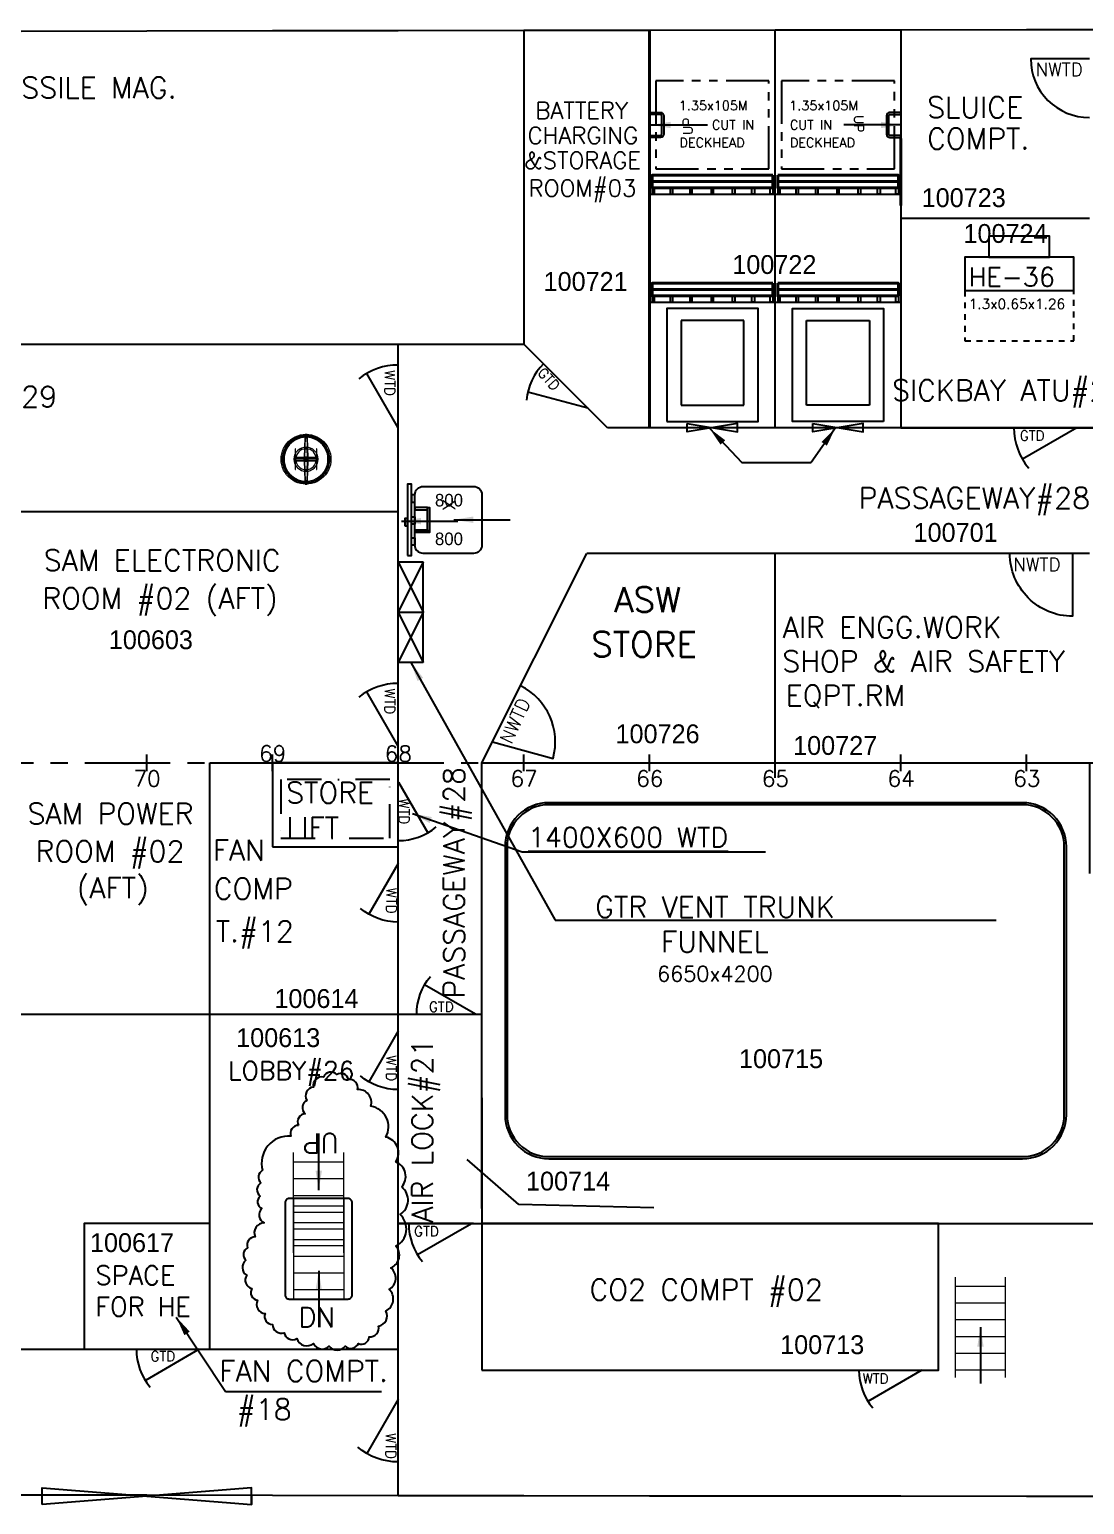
# Model space of a CAD drawing. Header units: inches. Extents: x -439515 to 171412, y -8673 to 415183.
# Drawn here: x 54721 to 65517, y 140746 to 155842 of the extents above; entities that cross this region are included whole.
import ezdxf
from ezdxf.enums import TextEntityAlignment as Align

# ---------------------------------------------------------------- set-up
doc = ezdxf.new("R2010")
doc.units = ezdxf.units.IN
doc.header["$LTSCALE"] = 700
doc.header["$MEASUREMENT"] = 0
for name, pattern in [('CENTER', [2, 1.25, -0.25, 0.25, -0.25]), ('DASHDOT', [1, 0.5, -0.25, 0, -0.25]), ('DOT', [0.2, 0.1, -0.1]), ('PHANTOM', [2.5, 1.25, -0.25, 0.25, -0.25, 0.25, -0.25]), ('PHANTOM2', [1.25, 0.625, -0.125, 0.125, -0.125, 0.125, -0.125])]:
    doc.linetypes.add(name, pattern=pattern)
for name, color, linetype in [('00', 7, 'Continuous'), ('01', 7, 'Continuous'), ('1 DECK', 7, 'Continuous'), ('COMPT.NOS', 4, 'Continuous'), ('COMPTNAME', 7, 'Continuous'), ('Escape scuttle', 30, 'Continuous'), ('Escape scuttle-RefEdit0', 30, 'Continuous'), ('HATCH', 142, 'Continuous'), ('HATCHES', 7, 'Continuous'), ('LIGHT_BULKHEADS', 7, 'Continuous'), ('UP-DOWN', 7, 'Continuous')]:
    doc.layers.add(name, color=color, linetype=linetype)
doc.layers.add('LADDER', color=7, linetype='Continuous', lineweight=15)
doc.styles.add('ROMANS', font='romans')
doc.styles.add('style1', font='romans.shx', dxfattribs={"height": 250})
doc.dimstyles.get("Standard").update_dxf_attribs({"dimtxt": 150.18, "dimasz": 200.18, "dimexe": 0.8, "dimexo": 0.625, "dimgap": 0.09, "dimtad": 0, "dimtih": 1, "dimtoh": 1, "dimdec": 0, "dimzin": 0, "dimdsep": 46, "dimtxsty": 'Standard', "dimcen": 8.09, "dimclrd": 40, "dimclre": 40, "dimadec": 0, "dimazin": 0, "dimtfac": 1, "dimtdec": 0, "dimtofl": 0, "dimtmove": 0, "dimatfit": 3, "dimfxl": 1, "dimtolj": 1, "dimtzin": 0, "dimarcsym": 0})

# ---------------------------------------------------------------- blocks, each defined once
blk = doc.blocks.new('DRW', base_point=(42299, 4033))
at = {"linetype": 'Continuous'}
blk.add_line((41799, 4033), (42665, 4533), dxfattribs=at)
blk.add_arc((41799, 4033), 1000, 0, 40, dxfattribs=at)
blk = doc.blocks.new('DLN', base_point=(36758, 6815))
at = {"linetype": 'Continuous'}
blk.add_lwpolyline([(37258, 6815), (37258, 7815, 0.414214), (36258, 6815)], format="xyb", dxfattribs=at)
blk = doc.blocks.new('WT DOORS')
at = {"color": 7}
blk.add_line((30323, -121880), (29948, -121230), dxfattribs=at)
at = {"linetype": 'ByBlock'}
blk.add_arc((30323, -121880), 750, 89.9395, 128.584, dxfattribs=at)
blk = doc.blocks.new('A$C49E2739F')
at = {"layer": 'LADDER', "color": 3}
for p, q in [((112, 600), (1312, 600)), ((200, 600), (200, 0)), ((400, 600), (400, 0)), ((600, 600), (600, 0)), ((800, 600), (800, 0)), ((1000, 600), (1000, 0)), ((1200, 600), (1200, 0)), ((112, 0), (1312, 0))]:
    blk.add_line(p, q, dxfattribs=at)
blk = doc.blocks.new('GTDPlan2')
at = {"linetype": 'Continuous'}
blk.add_line((-158832, 156615), (-159549, 156807), dxfattribs=at)
blk.add_arc((-158867, 156650), 700, 135, 175, dxfattribs=at)
blk = doc.blocks.new('ser4')
at = {"linetype": 'Continuous'}
blk.add_lwpolyline([(-159594, 145730), (-159965, 146373)], dxfattribs=at)
blk.add_arc((-159594, 145780), 700, 90, 130, dxfattribs=at)
blk = doc.blocks.new('he-36')
at = {"layer": '01', "color": 5, "linetype": 'ByBlock'}
for points in [[(32479, 153867), (33204, 153867), (33204, 154117), (32479, 154117)], [(32192, 153467), (33492, 153467), (33492, 153867), (32192, 153867)]]:
    blk.add_lwpolyline(points, close=True, dxfattribs=at)
at = {"layer": '01', "color": 4, "linetype": 'DOT'}
blk.add_lwpolyline([(32192, 153467), (32192, 152867), (33492, 152867), (33492, 153467)], dxfattribs=at)
at = {"insert": (32237, 153744), "char_height": 120, "width": 1181.56, "attachment_point": 1}
blk.add_mtext('{\\Fromans.shx|c0;\\H1.875x;HE-36\\P\\H0.5333x;1.3x0.65x1.26}', dxfattribs=at)
blk = doc.blocks.new('fghghj')
at = {"color": 3, "linetype": 'Continuous'}
blk.add_lwpolyline([(318315, -37952), (318615, -37952), (318615, -37927), (318315, -37927)], close=True, dxfattribs=at)
at = {"layer": '00', "color": 3}
for points in [[(318345, -38102), (318345, -37952), (318315, -37952), (318315, -38102)], [(318585, -38102), (318585, -37952), (318615, -37952), (318615, -38102)]]:
    blk.add_lwpolyline(points, close=True, dxfattribs=at)
at = {"layer": '01', "color": 4, "linetype": 'ByBlock'}
blk.add_line((318615, -37927), (318615, -37927), dxfattribs=at)
blk.add_line((318615, -37927), (318615, -37927), dxfattribs=at)
blk = doc.blocks.new('htch88')
at = {"color": 5}
blk.add_line((163022, 672855), (162597, 672855), dxfattribs=at)
for points in [[(163447, 672805), (163447, 672855), (162597, 672855), (162597, 672805)], [(162810, 672855), (162810, 672895), (162722, 672895), (162722, 672855)], [(162985, 672855), (162985, 672895), (163072, 672895), (163072, 672855)], [(163094, 672775), (163094, 672805), (163004, 672805), (163004, 672775)], [(163235, 672855), (163235, 672895), (163322, 672895), (163322, 672855)]]:
    blk.add_lwpolyline(points, close=True, dxfattribs=at)
at = {"layer": 'HATCH'}
blk.add_lwpolyline([(162722, 673695), (163322, 673695, -0.414214), (163422, 673595), (163422, 672995, -0.414214), (163322, 672895), (162722, 672895, -0.414214), (162622, 672995), (162622, 673595, -0.414214)], format="xyb", close=True, dxfattribs=at)
at = {"color": 3, "linetype": 'Continuous', "xscale": -1}
blk.add_blockref('fghghj', (481487, 710997), dxfattribs=at)
at = {"layer": 'HATCHES'}
for p in [(162861, 673134), (163323, 673134)]:
    blk.add_text('800', height=150, rotation=90, dxfattribs=at).set_placement(p)
blk.add_text('  X', height=150, dxfattribs=at).set_placement((162664, 673228))
blk = doc.blocks.new('A$C1959151D')
at = {"layer": 'Escape scuttle-RefEdit0', "color": 3, "lineweight": 0}
for p, q in [((285, 554), (285, 559)), ((309, 559), (285, 559)), ((309, 554), (309, 559)), ((297, 421), (297, 441)), ((297, 441), (297, 421)), ((308, 423), (310, 322)), ((153, 297), (173, 297)), ((173, 297), (153, 297)), ((171, 308), (272, 310)), ((272, 310), (272, 284)), ((317, 317), (277, 317)), ((277, 277), (317, 277)), ((310, 322), (284, 322)), ((286, 171), (284, 272)), ((284, 272), (310, 272)), ((285, 309), (285, 285)), ((286, 309), (285, 309)), ((285, 285), (286, 285)), ((309, 278), (285, 278)), ((285, 272), (285, 278)), ((285, 272), (309, 272)), ((286, 309), (286, 285)), ((291, 309), (286, 309)), ((286, 285), (291, 285)), ((303, 321), (291, 321)), ((291, 278), (291, 321)), ((291, 309), (291, 285)), ((297, 309), (291, 309)), ((291, 285), (297, 285)), ((291, 278), (303, 278)), ((297, 309), (297, 285)), ((303, 309), (297, 309)), ((297, 285), (303, 285)), ((303, 278), (303, 321)), ((303, 285), (303, 309)), ((308, 309), (303, 309)), ((303, 285), (308, 285)), ((308, 285), (308, 309)), ((309, 309), (308, 309)), ((308, 285), (309, 285)), ((309, 285), (309, 309)), ((309, 285), (309, 309)), ((309, 272), (309, 278)), ((322, 284), (322, 310)), ((423, 286), (322, 284)), ((421, 297), (441, 297)), ((441, 297), (421, 297)), ((285, 40), (285, 35)), ((285, 35), (309, 35)), ((297, 173), (297, 153)), ((297, 153), (297, 173)), ((297, 0), (297, 35)), ((297, 0), (297, 35)), ((297, 16), (297, 22)), ((297, 16), (297, 22)), ((297, 0), (297, 15)), ((297, 0), (297, 15)), ((309, 40), (309, 35))]:
    blk.add_line(p, q, dxfattribs=at)
for points in [[(231, 7), (199, 17), (168, 29), (139, 46), (112, 65), (87, 87), (65, 112), (46, 139), (29, 168), (17, 199), (7, 231), (2, 264), (0, 297), (2, 330), (7, 363), (17, 395), (29, 426), (46, 455), (65, 482), (87, 507), (112, 529), (139, 548), (168, 565), (199, 577), (231, 587)], [(231, 7), (199, 17), (168, 29), (139, 46), (112, 65), (87, 87), (65, 112), (46, 139), (29, 168), (17, 199), (7, 231), (2, 264), (0, 297), (2, 330), (7, 363), (17, 395), (29, 426), (46, 455), (65, 482), (87, 507), (112, 529), (139, 548), (168, 565), (199, 577), (231, 587)], [(360, 572), (329, 577), (297, 579), (265, 577), (234, 572), (204, 563), (175, 551), (147, 536), (121, 518), (97, 497), (76, 473), (58, 447), (43, 419), (31, 390), (22, 360), (17, 329), (15, 297), (17, 265), (22, 234), (31, 204), (43, 175), (58, 147), (76, 121), (97, 97), (121, 76), (147, 58), (175, 43), (204, 31), (234, 22), (265, 17), (297, 15), (297, 0), (264, 2), (231, 7)], [(235, 23), (204, 32), (175, 44), (148, 59), (122, 78), (99, 99), (78, 122), (59, 148), (44, 175), (32, 204), (23, 235), (18, 266), (16, 297), (18, 328), (23, 359), (32, 390), (44, 419), (59, 446), (78, 472), (99, 495), (122, 516), (148, 535), (175, 550), (204, 562), (235, 571)], [(358, 565), (328, 570), (297, 572), (266, 570), (236, 565), (206, 556), (178, 545), (151, 530), (126, 512), (103, 491), (82, 468), (64, 443), (49, 416), (38, 388), (29, 358), (24, 328), (22, 297), (24, 266), (29, 236), (38, 206), (49, 178), (64, 151), (82, 126), (103, 103), (126, 82), (151, 64), (178, 49), (206, 38), (236, 29), (266, 24), (297, 22), (297, 16), (266, 18), (235, 23)], [(360, 552), (329, 557), (297, 559), (265, 557), (234, 552), (204, 542), (175, 529), (148, 513), (123, 493), (101, 471), (81, 446), (65, 419), (52, 390), (42, 360), (37, 329), (35, 297), (37, 265), (42, 234), (52, 204), (65, 175), (81, 148), (101, 123), (123, 101), (148, 81), (175, 65), (204, 52), (234, 42), (265, 37), (297, 35), (297, 0), (264, 2), (231, 7)], [(231, 587), (264, 592), (297, 594), (330, 592), (363, 587), (395, 577), (426, 565), (455, 548), (482, 529), (507, 507), (529, 482), (548, 455), (565, 426), (577, 395), (587, 363), (592, 330), (594, 297), (592, 264), (587, 231), (577, 199), (565, 168), (548, 139), (529, 112), (507, 87), (482, 65), (455, 46), (426, 29), (395, 17), (363, 7), (330, 2), (297, 0)], [(231, 587), (264, 592), (297, 594), (330, 592), (363, 587), (395, 577), (426, 565), (455, 548), (482, 529), (507, 507), (529, 482), (548, 455), (565, 426), (577, 395), (587, 363), (592, 330), (594, 297), (592, 264), (587, 231), (577, 199), (565, 168), (548, 139), (529, 112), (507, 87), (482, 65), (455, 46), (426, 29), (395, 17), (363, 7), (330, 2), (297, 0)], [(235, 571), (266, 576), (297, 578), (328, 576), (359, 571), (390, 562), (419, 550), (446, 535), (472, 516), (495, 495), (516, 472), (535, 446), (550, 419), (562, 390), (571, 359), (576, 328), (578, 297), (576, 266), (571, 235), (562, 204), (550, 175), (535, 148), (516, 122), (495, 99), (472, 78), (446, 59), (419, 44), (390, 32), (359, 23), (328, 18), (297, 16)], [(285, 559), (277, 322), (277, 317)], [(277, 317), (285, 554), (309, 554), (317, 317)], [(285, 594), (285, 554), (309, 554), (309, 594), (285, 594)], [(317, 317), (317, 322), (309, 559)], [(358, 29), (388, 38), (416, 49), (443, 64), (468, 82), (491, 103), (512, 126), (530, 151), (545, 178), (556, 206), (565, 236), (570, 266), (572, 297), (570, 328), (565, 358), (556, 388), (545, 416), (530, 443), (512, 468), (491, 491), (468, 512), (443, 530), (416, 545), (388, 556), (358, 565)], [(360, 22), (390, 31), (419, 43), (447, 58), (473, 76), (497, 97), (518, 121), (536, 147), (551, 175), (563, 204), (572, 234), (577, 265), (579, 297), (577, 329), (572, 360), (563, 390), (551, 419), (536, 447), (518, 473), (497, 497), (473, 518), (447, 536), (419, 551), (390, 563), (360, 572)], [(360, 42), (390, 52), (419, 65), (446, 81), (471, 101), (493, 123), (513, 148), (529, 175), (542, 204), (552, 234), (557, 265), (559, 297), (557, 329), (552, 360), (542, 390), (529, 419), (513, 446), (493, 471), (471, 493), (446, 513), (419, 529), (390, 542), (360, 552)], [(167, 421), (167, 173), (173, 173), (173, 421), (167, 421)], [(284, 322), (286, 423), (308, 423)], [(421, 421), (421, 173), (427, 173), (427, 421), (421, 421)], [(272, 284), (171, 286), (171, 308)], [(173, 316), (173, 310), (421, 310), (421, 316), (173, 316)], [(173, 284), (173, 278), (421, 278), (421, 284), (173, 284)], [(272, 284), (274, 284), (274, 310), (272, 310)], [(277, 277), (277, 272), (285, 35)], [(317, 277), (309, 40), (285, 40), (277, 277)], [(284, 322), (284, 320), (310, 320), (310, 322)], [(310, 272), (310, 274), (284, 274), (284, 272)], [(310, 272), (308, 171), (286, 171)], [(309, 35), (317, 272), (317, 277)], [(322, 310), (320, 310), (320, 284), (322, 284)], [(322, 310), (423, 308), (423, 286)], [(285, 40), (285, 0), (309, 0), (309, 40), (285, 40)], [(297, 35), (329, 37), (360, 42)], [(297, 22), (328, 24), (358, 29)], [(297, 15), (329, 17), (360, 22)]]:
    blk.add_lwpolyline(points, dxfattribs=at)
for points in [[(297, 22, 0.999999), (297, 572, 0.999999), (297, 22, 0.999999)], [(297, 272, 1), (297, 322, 1), (297, 272, 1)], [(297, 272, 1), (297, 322, 1), (297, 272, 1)], [(297, 272, 1), (297, 322, 1), (297, 272, 1)], [(297, 285, 1), (297, 309, 1), (297, 285, 1)]]:
    blk.add_lwpolyline(points, format="xyb", dxfattribs=at)
for radius, start, end in [(144, 90, 180.0001), (124, 90, 180), (144, 359.9999, 90), (124, 0, 90), (144, 179.9999, 270), (124, 180, 270), (144, 270, 0.0001), (124, 270, 0)]:
    blk.add_arc((297, 297), radius, start, end, dxfattribs=at)

msp = doc.modelspace()

# ---------------------------------------------------------------- linework, layer by layer
at = {"linetype": 'Continuous'}
msp.add_line((59779.8, 155832.9), (59779.8, 152622.7), dxfattribs=at)
at = {"color": 7, "lineweight": 40}
for p, q in [((61065.8, 155835.7), (61065.8, 151765.4)), ((61065.8, 154727.3), (61066, 154041.7)), ((63638.1, 154041.7), (63638, 154727.3)), ((61091.4, 154285.8), (62326, 154285.8)), ((63612.4, 154285.8), (62377.8, 154285.8)), ((61091.4, 154221.8), (62326, 154221.8)), ((63612.4, 154221.8), (62377.8, 154221.8)), ((61065.8, 153908.8), (61065.8, 151765.4)), ((61091.4, 153179.8), (62326, 153179.8)), ((61091.4, 153115.8), (62326, 153115.8)), ((63612.4, 153179.8), (62377.8, 153179.8)), ((63612.4, 153115.8), (62377.8, 153115.8)), ((61065.8, 151765.4), (61065.8, 153051.4))]:
    msp.add_line(p, q, dxfattribs=at)
at = {"color": 0}
msp.add_line((62351.9, 151765.4), (62352, 155836.9), dxfattribs=at)
at = {"color": 7}
for p, q in [((63638, 155838.7), (63638, 151765.4)), ((60637.2, 151765.4), (59779.8, 152622.7)), ((63637.9, 151765.4), (70068.3, 151765.4)), ((50134.4, 145763.7), (59351.1, 145763.7)), ((59351.1, 144906.4), (59351.1, 143620.3)), ((58493.7, 143620.3), (59351.1, 143620.3)), ((58493.7, 143620.3), (59351.1, 143620.3)), ((59265.4, 143620.3), (58493.7, 143620.3)), ((59351.1, 143620.3), (70068.3, 143620.3))]:
    msp.add_line(p, q, dxfattribs=at)
for p, q in [((61065.8, 153908.8), (61065.8, 151765.4)), ((61065.8, 151765.4), (61065.8, 153051.4)), ((58493.7, 140838.8), (58493.7, 152622.7)), ((59351.1, 148335.9), (60422.8, 150479.3)), ((62351.9, 148181.5), (62351.9, 150479.3))]:
    msp.add_line(p, q)
at = {"ltscale": 0.001}
msp.add_line((50134.3, 152622.7), (59779.8, 152622.7), dxfattribs=at)
msp.add_line((50134.3, 152622.7), (59779.8, 152622.7), dxfattribs=at)
at = {"color": 6}
for p, q in [((58493.7, 150393.6), (58750.9, 150393.6)), ((58493.7, 150393.6), (58750.9, 149879.1)), ((58750.9, 150393.6), (58493.7, 149879.1)), ((58750.9, 149364.7), (58750.9, 150393.6)), ((58493.7, 149879.1), (58750.9, 149879.1)), ((58750.9, 149879.1), (58493.7, 149364.7)), ((58493.7, 149879.1), (58750.9, 149364.7)), ((58750.9, 149364.7), (58493.7, 149364.7))]:
    msp.add_line(p, q, dxfattribs=at)
at = {"color": 5}
for p, q in [((55921.6, 148250.1), (55921.6, 148421.6)), ((57207.7, 148250.1), (57207.7, 148421.6)), ((58493.7, 148250.1), (58493.7, 148421.6)), ((59779.8, 148250.1), (59779.8, 148421.6)), ((61065.8, 148250.1), (61065.8, 148421.6)), ((62351.9, 148250.1), (62351.9, 148421.6)), ((63638, 148250.1), (63638, 148421.6)), ((64924, 148250.1), (64924, 148421.6))]:
    msp.add_line(p, q, dxfattribs=at)
at = {"color": 3}
msp.add_line((60101.4, 146725.6), (64614.6, 146725.6), dxfattribs=at)
at = {"color": 2, "linetype": 'ByBlock'}
msp.add_line((56993.3, 140841.8), (56993.3, 140746), dxfattribs=at)
msp.add_line((56993.3, 140841.8), (56993.3, 140746), dxfattribs=at)
at = {"color": 3, "linetype": 'Continuous', "lineweight": -2}
for points in [[(61066.2, 154757.6), (61177.6, 154757.6, 0.4142136), (61190.5, 154770.5), (61190.5, 154959.1, 0.4142136), (61177.6, 154971.9), (61066.2, 154971.9), (61066.2, 154993.4), (61177.6, 154993.4, -0.4142136), (61211.9, 154959.1), (61211.9, 154770.5, -0.4142136), (61177.6, 154736.2), (61066.2, 154736.2)], [(63637.9, 154757.6), (63526.4, 154757.6, -0.4142136), (63513.6, 154770.5), (63513.6, 154959.1, -0.4142136), (63526.4, 154971.9), (63637.9, 154971.9), (63637.9, 154993.4), (63526.4, 154993.4, 0.4142136), (63492.1, 154959.1), (63492.1, 154770.5, 0.4142136), (63526.4, 154736.2), (63637.9, 154736.2)]]:
    msp.add_lwpolyline(points, format="xyb", close=True, dxfattribs=at)
at = {"color": 7, "lineweight": 40}
for points in [[(62326, 154350.3), (62326, 154221.8), (61091.4, 154221.8), (61091.4, 154350.3)], [(62377.8, 154350.3), (62377.8, 154221.8), (63612.4, 154221.8), (63612.4, 154350.3)], [(62326, 153244.3), (62326, 153115.8), (61091.4, 153115.8), (61091.4, 153244.3)], [(62377.8, 153244.3), (62377.8, 153115.8), (63612.4, 153115.8), (63612.4, 153244.3)]]:
    msp.add_lwpolyline(points, close=True, dxfattribs=at)
at = {"color": 0}
for points in [[(61091.4, 154157.4), (61117, 154157.4), (61117, 154221.8), (61091.4, 154221.8)], [(61278.1, 154157.4), (61303.7, 154157.4), (61303.7, 154221.8), (61278.1, 154221.8)], [(61478.2, 154157.4), (61503.8, 154157.4), (61503.8, 154221.8), (61478.2, 154221.8)], [(61695.9, 154157.4), (61721.5, 154157.4), (61721.5, 154221.8), (61695.9, 154221.8)], [(61695.9, 154157.4), (61721.5, 154157.4), (61721.5, 154221.8), (61695.9, 154221.8)], [(61939.3, 154157.4), (61913.7, 154157.4), (61913.7, 154221.8), (61939.3, 154221.8)], [(62139.4, 154157.4), (62113.8, 154157.4), (62113.8, 154221.8), (62139.4, 154221.8)], [(62326, 154157.4), (62300.5, 154157.4), (62300.5, 154221.8), (62326, 154221.8)], [(62377.8, 154157.4), (62403.3, 154157.4), (62403.3, 154221.8), (62377.8, 154221.8)], [(62564.4, 154157.4), (62590, 154157.4), (62590, 154221.8), (62564.4, 154221.8)], [(62764.5, 154157.4), (62790.1, 154157.4), (62790.1, 154221.8), (62764.5, 154221.8)], [(62982.3, 154157.4), (63007.9, 154157.4), (63007.9, 154221.8), (62982.3, 154221.8)], [(62982.3, 154157.4), (63007.9, 154157.4), (63007.9, 154221.8), (62982.3, 154221.8)], [(63225.6, 154157.4), (63200.1, 154157.4), (63200.1, 154221.8), (63225.6, 154221.8)], [(63425.7, 154157.4), (63400.1, 154157.4), (63400.1, 154221.8), (63425.7, 154221.8)], [(63612.4, 154157.4), (63586.8, 154157.4), (63586.8, 154221.8), (63612.4, 154221.8)], [(61091.4, 153051.4), (61117, 153051.4), (61117, 153115.8), (61091.4, 153115.8)], [(61278.1, 153051.4), (61303.7, 153051.4), (61303.7, 153115.8), (61278.1, 153115.8)], [(61478.2, 153051.4), (61503.8, 153051.4), (61503.8, 153115.8), (61478.2, 153115.8)], [(61695.9, 153051.4), (61721.5, 153051.4), (61721.5, 153115.8), (61695.9, 153115.8)], [(61695.9, 153051.4), (61721.5, 153051.4), (61721.5, 153115.8), (61695.9, 153115.8)], [(61939.3, 153051.4), (61913.7, 153051.4), (61913.7, 153115.8), (61939.3, 153115.8)], [(62139.4, 153051.4), (62113.8, 153051.4), (62113.8, 153115.8), (62139.4, 153115.8)], [(62326, 153051.4), (62300.5, 153051.4), (62300.5, 153115.8), (62326, 153115.8)], [(62377.8, 153051.4), (62403.3, 153051.4), (62403.3, 153115.8), (62377.8, 153115.8)], [(62564.4, 153051.4), (62590, 153051.4), (62590, 153115.8), (62564.4, 153115.8)], [(62764.5, 153051.4), (62790.1, 153051.4), (62790.1, 153115.8), (62764.5, 153115.8)], [(62982.3, 153051.4), (63007.9, 153051.4), (63007.9, 153115.8), (62982.3, 153115.8)], [(62982.3, 153051.4), (63007.9, 153051.4), (63007.9, 153115.8), (62982.3, 153115.8)], [(63225.6, 153051.4), (63200.1, 153051.4), (63200.1, 153115.8), (63225.6, 153115.8)], [(63425.7, 153051.4), (63400.1, 153051.4), (63400.1, 153115.8), (63425.7, 153115.8)], [(63612.4, 153051.4), (63586.8, 153051.4), (63586.8, 153115.8), (63612.4, 153115.8)]]:
    msp.add_lwpolyline(points, close=True, dxfattribs=at)
at = {"color": 6}
for points in [[(61242.7, 151829.7), (62175.9, 151829.7), (62175.9, 152987.1), (61242.7, 152987.1)], [(63461.1, 151829.7), (62527.9, 151829.7), (62527.9, 152987.1), (63461.1, 152987.1)]]:
    msp.add_lwpolyline(points, close=True, dxfattribs=at)
at = {"color": 6, "linetype": 'PHANTOM'}
for points in [[(61388.1, 151996.9), (62031.1, 151996.9), (62031.1, 152862.8), (61388.1, 152862.8)], [(63315.7, 151996.9), (62672.7, 151996.9), (62672.7, 152862.8), (63315.7, 152862.8)]]:
    msp.add_lwpolyline(points, close=True, dxfattribs=at)
at = {"color": 0}
for points in [[(61451.6, 151808.3), (61966, 151722.6), (61966, 151808.3), (61451.6, 151722.6), (61451.6, 151808.3)], [(62737.9, 151808.2), (63252.3, 151722.5), (63252.3, 151808.2), (62737.9, 151722.5), (62737.9, 151808.2)]]:
    msp.add_lwpolyline(points, dxfattribs=at)
at = {"linetype": 'Continuous'}
msp.add_lwpolyline([(59458.2, 148550.1), (60078.6, 148381.8, 0.3570483), (59745.8, 149125.3)], format="xyb", dxfattribs=at)
at = {"color": 5, "linetype": 'CENTER'}
msp.add_lwpolyline([(13286.9, 148335.9), (107364.1, 148335.9), (150796.5, 148335.9)], dxfattribs=at)
at = {"color": 7}
for points in [[(57207.7, 147478.5), (58493.8, 147478.5), (58493.7, 148335.9), (57207.7, 148335.9)], [(54849.9, 140746), (54849.9, 140915.1), (56993.5, 140746), (56993.1, 140917.5), (54849.9, 140746)], [(54849.9, 140746), (54849.9, 140915.1), (56993.5, 140746), (56993.1, 140917.5), (54849.9, 140746)]]:
    msp.add_lwpolyline(points, close=True, dxfattribs=at)
at = {"linetype": 'DASHDOT'}
msp.add_lwpolyline([(57293.4, 147564.2), (58408, 147564.2), (58408, 148164.4), (57293.4, 148164.4)], close=True, dxfattribs=at)
at = {"color": 6}
for points in [[(60037, 144284.8), (64881.2, 144284.8, 0.4142136), (65331.3, 144734.9), (65331.3, 147478.5, 0.4142136), (64881.2, 147928.6), (60037, 147928.6, 0.4142136), (59586.9, 147478.5), (59586.9, 144734.9, 0.4142136)], [(60037, 144306.2), (64881.2, 144306.2, 0.4142136), (65309.8, 144734.9), (65309.8, 147478.5, 0.4142136), (64881.2, 147907.2), (60037, 147907.2, 0.4142136), (59608.3, 147478.5), (59608.3, 144734.9, 0.4142136)]]:
    msp.add_lwpolyline(points, format="xyb", close=True, dxfattribs=at)
at = {"color": 2, "linetype": 'ByBlock'}
msp.add_lwpolyline([(57472.3, 144626.5, 0.5205671), (57395.5, 144515.7, 0.5205671), (57395.5, 144515.7, 0.5205671), (57105.5, 144166.2, 0.5205671), (57105.5, 144166.2, 0.5205671), (57088.5, 144038.3, 0.5205671), (57088.5, 144038.3, 0.5205671), (57080, 143901.9, 0.5205671), (57080, 143901.9, 0.5205671), (57097, 143774.1, 0.5205671), (57097, 143774.1, 0.5205671), (57122.6, 143629.2, 0.5205671), (57122.6, 143629.2, 0.5205671), (57028.8, 143484.2, 0.5205671), (57028.8, 143484.2, 0.5205671), (56952, 143373.4, 0.5205671), (56952, 143373.4, 0.5205671), (56935, 143245.6, 0.5205671), (56935, 143245.6, 0.5205671), (56943.5, 143092.1, 0.5205671), (56943.5, 143092.1, 0.5205671), (56994.7, 142955.7, 0.5205671), (56994.7, 142955.7, 0.5205671), (57054.4, 142836.4, 0.5205671), (57054.4, 142836.4, 0.5205671), (57131.1, 142700, 0.5205671), (57131.1, 142700, 0.5205671), (57207.9, 142589.2, 0.5205671), (57207.9, 142589.2, 0.5205671), (57327.3, 142503.9, 0.5205671), (57327.3, 142503.9, 0.5205671), (57455.2, 142444.3, 0.5205671), (57455.2, 142444.3, 0.5205671), (57625.8, 142393.1, 0.5205671), (57625.8, 142393.1, 0.5205671), (57787.8, 142367.6, 0.5205671), (57787.8, 142367.6, 0.5205671), (57949.8, 142367.6, 0.5205671), (57949.8, 142367.6, 0.5205671), (58086.3, 142393.1, 0.5205671), (58086.3, 142393.1, 0.5205671), (58197.2, 142461.3, 0.5205671), (58197.2, 142461.3, 0.5205671), (58291, 142572.1, 0.5205671), (58291, 142572.1, 0.5205671), (58367.7, 142725.6, 0.5205671), (58367.7, 142725.6, 0.5205671), (58401.8, 142947.2, 0.5205671), (58401.8, 142947.2, 0.5205671), (58418.9, 143168.8, 0.5205671), (58418.9, 143168.8, 0.5205671), (58470.1, 143390.5, 0.5205671), (58470.1, 143390.5, 0.5205671), (58512.7, 143714.4, 0.5205671), (58512.7, 143714.4, 0.5205671), (58529.8, 143995.7, 0.5205671), (58529.8, 143995.7, 0.5205671), (58470.1, 144251.4, 0.5205671), (58470.1, 144251.4, 0.5205671), (58367.7, 144507.1, 0.5205671), (58367.7, 144507.1, 0.5205671), (58214.2, 144822.5, 0.5205671), (58214.2, 144822.5, 0.5205671), (58077.8, 144993, 0.5205671), (58077.8, 144993, 0.5205671), (57984, 145095.3, 0.5205671), (57984, 145095.3, 0.5205671), (57864.6, 145146.5, 0.5205671), (57864.6, 145146.5, 0.5205671), (57728.1, 145120.9, 0.5205671), (57728.1, 145120.9, 0.5205671), (57625.8, 145018.6, 0.5205671), (57625.8, 145018.6, 0.5205671), (57557.5, 144882.2, 0.5205671), (57557.5, 144882.2, 0.5205671), (57540.5, 144745.8, 0.5205671), (57540.5, 144745.8, 0.5205671)], format="xyb", close=True, dxfattribs=at)
at = {"color": 7}
msp.add_lwpolyline([(50134.3, 142334.2), (58493.7, 142334.2)], dxfattribs=at)
at = {"layer": '00'}
for points in [[(82928.9, 151765.4), (70068.3, 151765.4), (60637.2, 151765.4)], [(51420.4, 150908), (58493.7, 150908)]]:
    msp.add_lwpolyline(points, dxfattribs=at)
at = {"layer": '00', "linetype": 'Continuous'}
msp.add_lwpolyline([(59351.1, 143774.6), (59351.1, 148335.9), (65567.1, 148335.9), (65567.1, 147204.1)], dxfattribs=at)
at = {"layer": '00', "color": 1}
msp.add_lwpolyline([(59351.1, 142119.9), (64023.8, 142119.9), (64023.8, 143620.3), (59351.1, 143620.3)], close=True, dxfattribs=at)
at = {"layer": '01'}
for p, q in [((61065.8, 154157.8), (63638, 154157.4)), ((61065.8, 153051.4), (63638, 153051.4)), ((60530, 142119.9), (62780.6, 142120))]:
    msp.add_line(p, q, dxfattribs=at)
at = {"layer": '01', "linetype": 'ByBlock'}
for p, q in [((65567.1, 153908.8), (63638, 153908.8)), ((65567.1, 150479.3), (60422.8, 150479.3)), ((56564.6, 148335.9), (58493.7, 148335.9)), ((59351.1, 148181.5), (59351.1, 148335.9))]:
    msp.add_line(p, q, dxfattribs=at)
at = {"layer": '01', "color": 1, "linetype": 'ByBlock'}
msp.add_line((56564.6, 142334.2), (56564.6, 148335.9), dxfattribs=at)
at = {"layer": '01', "color": 4, "linetype": 'PHANTOM2'}
for points in [[(61130.2, 155314.9), (61130.2, 154414.7), (62287.6, 154414.6), (62287.6, 155314.9)], [(62416.2, 155314.9), (62416.2, 154414.7), (63573.7, 154414.7), (63573.7, 155314.9)]]:
    msp.add_lwpolyline(points, close=True, dxfattribs=at)
at = {"layer": '01', "color": 42, "linetype": 'Continuous'}
msp.add_lwpolyline([(56564.6, 143620.3), (55278.6, 143620.3), (55278.6, 142334.2)], dxfattribs=at)
at = {"layer": '1 DECK'}
for points in [[(45633.1, 155803, 0), (46919.2, 155807.9, 0), (48205.2, 155812, 0), (49491.3, 155815.9, 0), (50777.3, 155819.3, 0), (52063.4, 155822.6, 0), (53349.5, 155824.9, 0), (54635.5, 155826.3, 0), (55921.6, 155827.9, 0), (57207.7, 155830.4, 0), (58493.7, 155832.9, 0), (59779.8, 155834.7, 0), (61065.8, 155835.7, 0), (62351.9, 155836.9, 0), (63638, 155838.7, 0), (64924, 155840.7, 0), (66210.1, 155841.8, 0)], [(45633.1, 140868.7, 0), (46919.2, 140863.9, 0), (48205.2, 140859.7, 0), (49491.3, 140855.8, 0), (50777.3, 140852.4, 0), (52063.4, 140849.2, 0), (53349.5, 140846.9, 0), (54635.5, 140845.4, 0), (55921.6, 140843.8, 0), (57207.7, 140841.4, 0), (58493.7, 140838.8, 0), (59779.8, 140837, 0), (61065.8, 140836, 0), (62351.9, 140834.8, 0), (63638, 140833, 0), (64924, 140831, 0), (66210.1, 140829.9, 0)]]:
    msp.add_polyline3d(points, dxfattribs=at)
at = {"layer": 'COMPT.NOS', "color": 4, "linetype": 'ByBlock'}
for p, q in [((59727, 143816.8), (59200.3, 144277.3)), ((61109.5, 143783.9), (59727, 143816.8))]:
    msp.add_line(p, q, dxfattribs=at)
at = {"layer": 'HATCHES'}
msp.add_lwpolyline([(57979.3, 143877.5), (57379.1, 143877.5, 0.4142136), (57336.2, 143834.6), (57336.2, 142891.5, 0.4142136), (57379.1, 142848.7), (57979.3, 142848.7, 0.4142136), (58022.1, 142891.5), (58022.1, 143834.6, 0.4142136)], format="xyb", close=True, dxfattribs=at)

# ---------------------------------------------------------------- block references
at = {"color": 7}
for p, xscale, yscale, zscale, rotation in [((65566.9, 155241.1), 0.6001624999600753, 0.6001624999600753, 0.6001624999999999, 90), ((65074.1, 150479.3), -0.6430312499999998, 0.6430312499999998, 0.6430312499999998, 180)]:
    msp.add_blockref('DLN', p, dxfattribs=dict(at, xscale=xscale, yscale=yscale, zscale=zscale, rotation=rotation))
at = {"color": 2, "xscale": 0.8573749999999999, "yscale": 0.8573749999999999, "zscale": 0.8573749999999999}
for p in [(32495.1, 256261.9), (32495.1, 253003.9)]:
    msp.add_blockref('WT DOORS', p, dxfattribs=at)
for p, xscale, yscale, zscale, rotation in [((65116.9, 151765.4), 0.6430312499999998, 0.6430312499999998, 0.6430312499999998, 180), ((58495.9, 147840.3), 0.6001625000598868, 0.6001624999600753, 0.6001624999999999, 270), ((58495.9, 147840.2), 0.6001625000598868, 0.6001624999600753, 0.6001624999999999, 270), ((58495.9, 147840.2), 0.6001625000598868, 0.6001624999600753, 0.6001624999999999, 270), ((58495.9, 147840.2), 0.6001625000598868, 0.6001624999600753, 0.6001624999999999, 270), ((58495.9, 147840.2), 0.6001625000598868, 0.6001624999600753, 0.6001624999999999, 270), ((58495.9, 147840.2), 0.6001625000598868, 0.6001624999600753, 0.6001624999999999, 270), ((58495.9, 147840.2), 0.6001625000598868, 0.6001624999600753, 0.6001624999999999, 270), ((58495.9, 147840.1), 0.6001625000598868, 0.6001624999600753, 0.6001624999999999, 270), ((58493.8, 147006.9), -0.6001625000598868, 0.6001624999600753, 0.6001624999999999, 90), ((58493.7, 145292.2), -0.6001625000598868, 0.6001624999600753, 0.6001624999999999, 90), ((58493.7, 141503.3), -0.6430312499999998, 0.6430312499999998, 0.6430312499999998, 90)]:
    msp.add_blockref('DRW', p, dxfattribs=dict(xscale=xscale, yscale=yscale, zscale=zscale, rotation=rotation))
at = {"color": 5, "linetype": 'Continuous', "xscale": -0.8573749999999999, "yscale": 0.8573749999999999, "zscale": 0.8573749999999999, "rotation": 270}
msp.add_blockref('fghghj', (91332.9, -122221.6), dxfattribs=at)
msp.add_blockref('fghghj', (91332.9, -122221.6), dxfattribs=at)
at = {"xscale": -0.6001625000598868, "yscale": 0.6001624999600753, "zscale": 0.6001624999999999}
msp.add_blockref('DRW', (58983.3, 145763.7), dxfattribs=at)
at = {"layer": '00', "xscale": 0.8573749999999999, "yscale": 0.8573749999999999, "zscale": 0.8573749999999999}
msp.add_blockref('GTDPlan2', (196614.3, 17688.9), dxfattribs=at)
at = {"layer": '00', "xscale": 0.8573749999999999, "yscale": 0.8573749999999999, "zscale": 0.8573749999999999, "rotation": 90}
for p in [(184189.3, 280450.9), (181402.9, 279166.2), (188797.7, 278951.8)]:
    msp.add_blockref('ser4', p, dxfattribs=at)
at = {"layer": '01', "color": 2, "linetype": 'ByBlock', "xscale": 0.8573749999999999, "yscale": 0.8573749999999999, "zscale": 0.8573749999999999}
msp.add_blockref('he-36', (36691.9, 21590.2), dxfattribs=at)
at = {"layer": '01', "color": 3, "linetype": 'ByBlock', "xscale": 0.8573749999999999, "yscale": 0.8573749999999999, "zscale": 0.8573749999999999, "rotation": 270}
msp.add_blockref('htch88', (-518258.4, 290593.5), dxfattribs=at)
at = {"layer": 'Escape scuttle', "linetype": 'Continuous', "ltscale": 0.2, "xscale": 0.8573749999999999, "yscale": 0.8573749999999999, "zscale": 0.8573749999999999}
msp.add_blockref('A$C1959151D', (57296, 151189.2), dxfattribs=at)
at = {"layer": 'LIGHT_BULKHEADS', "color": 3, "extrusion": (0, 0, -1), "yscale": 0.8573749999999999, "zscale": -0.8573749999999999}
for p, xscale, rotation in [((-57937.9, 143224.1), -0.8573749999999999, 270), ((-57937.9, 143973.7), 0.8573749999999999, 270), ((-64195.3, 141948.4), 0.8573749999999999, 90)]:
    msp.add_blockref('A$C49E2739F', p, dxfattribs=dict(at, xscale=xscale, rotation=rotation))

# ---------------------------------------------------------------- texts
at = {"color": 7, "style": 'ROMANS'}
for s, height, p in [('NWTD', 135.47, (65016.3, 155364.9, 0)), ('GTD', 101.6, (64855.7, 151635)), ('NWTD', 135.47, (64788.5, 150299.4, 0)), ('GTD', 101.6, (58808.6, 145788.8)), ('GTD', 101.6, (58655.8, 143491.5)), ('GTD', 101.6, (55959.3, 142212.8)), ('WTD', 101.6, (63245.8, 141984.1))]:
    msp.add_text(s, height=height, dxfattribs=at).set_placement(p)
at = {"style": 'ROMANS'}
for s, p in [('1.35x105M', (61365.3, 155016.5)), ('1.35x105M', (62495.4, 155016.5)), ('CUT IN', (61704.5, 154817.8)), ('CUT IN', (62501.7, 154817.8)), ('DECKHEAD', (61371.6, 154636.2)), ('DECKHEAD', (62501.7, 154636.2))]:
    msp.add_text(s, height=96.03, dxfattribs=at).set_placement(p)
for rotation, p in [(90, (61507.2, 154763.9)), (270, (63159, 154964.5))]:
    msp.add_text('UP', height=96.03, rotation=rotation, dxfattribs=at).set_placement(p)
at = {"color": 7, "style": 'ROMANS'}
for s, height, rotation, p in [('WTD', 101.6, 270, (58357.3, 152355.3)), ('GTD', 101.6, 312.34029, (59912.6, 152322.8)), ('WTD', 101.6, 270, (58357.3, 149097.3)), ('NWTD', 135.47, 65.62601, (59651.6, 148520.7, 0)), ('WTD', 101.6, 270, (58502.8, 147971.1)), ('WTD', 101.6, 270, (58373.1, 147057)), ('WTD', 101.6, 270, (58373, 145342.3)), ('WTD', 101.6, 270, (58368.8, 141475.4))]:
    msp.add_text(s, height=height, rotation=rotation, dxfattribs=at).set_placement(p)
for s, p in [('69', (57210.3, 148431.4)), ('68', (58495.5, 148430.3)), ('70', (55924.2, 148175.4)), ('67', (59782.4, 148175.4)), ('66', (61068.4, 148175.4)), ('65', (62354.5, 148175.4)), ('64', (63640.6, 148175.4)), ('63', (64926.6, 148175.4))]:
    msp.add_text(s, height=162.04, dxfattribs=at).set_placement(p, align=Align.MIDDLE)
at = {"layer": 'COMPT.NOS', "color": 4, "linetype": 'ByBlock', "char_height": 192.91, "width": 1570.243, "attachment_point": 1}
for s, insert in [('100723', (63850.6, 154217.1)), ('100724', (64278.5, 153850.7)), ('100722', (61912.8, 153532.9)), ('100721', (59981.3, 153359.6)), ('100701', (63767.4, 150791)), ('100603', (55532.3, 149692.8)), ('100726', (60717.5, 148729.9)), ('100727', (62535.2, 148610.6)), ('100614', (57227.1, 146020.5)), ('100613', (56835.3, 145620.5)), ('100715', (61981.3, 145404.9)), ('100714', (59801.8, 144152.2)), ('100617', (55339.4, 143522.6)), ('100713', (62402.3, 142477.9))]:
    msp.add_mtext(s, dxfattribs=dict(at, insert=insert))
at = {"layer": 'COMPTNAME', "color": 1, "style": 'style1'}
msp.add_text('ASN- MISSILE MAG. ', height=214.344, dxfattribs=at).set_placement((56372.7, 155140.6), align=Align.RIGHT)
at = {"layer": 'COMPTNAME', "linetype": 'ByBlock', "style": 'style1'}
for s, height, p in [('BATTERY ', 171.47, (59898.2, 154926.9)), ('SLUICE ', 214.34, (63906.2, 154937.3)), ('CHARGING', 171.47, (59818.1, 154671.9)), ('COMPT.', 214.34, (63906.2, 154617.2)), ('&STORAGE ', 171.47, (59781.6, 154416.8)), ('ROOM#03', 171.47, (59829, 154132.6))]:
    msp.add_text(s, height=height, dxfattribs=at).set_placement(p)
at = {"layer": 'COMPTNAME'}
for s, height, style, p in [('PASSAGEWAY#28 (SICKBAY LOBBY)', 214.344, 'style1', (68201.6, 150939.6)), ('LOBBY#26', 188.62, 'ROMANS', (58046.3, 145090.9))]:
    msp.add_text(s, height=height, dxfattribs=dict(at, style=style)).set_placement(p, align=Align.RIGHT)
at = {"layer": 'COMPTNAME', "color": 7, "linetype": 'ByBlock'}
for s, height, style, p in [('SAM ELECTRONIC ', 214.344, 'style1', (54865.8, 150301.3)), ('ROOM #02 (AFT)', 214.344, 'style1', (54852, 149913.9)), ('ASW ', 257.2, 'ROMANS', (60702.7, 149878.6)), ('AIR ENGG.WORK', 214.344, 'style1', (62427.8, 149615.8)), ('STORE', 257.2, 'ROMANS', (60470, 149421.4)), ('SHOP & AIR SAFETY ', 214.344, 'style1', (62424.1, 149267.1)), ('EQPT.RM', 214.34, 'style1', (62459.1, 148918.4)), ('SAM POWER ', 214.34, 'style1', (54699.3, 147708.7)), ('ROOM #02 ', 214.34, 'style1', (54782, 147324)), ('FAN ', 214.34, 'style1', (56596, 147335.7)), ('(AFT)', 214.34, 'style1', (55204.6, 146949.8)), ('COMP', 214.34, 'style1', (56606.6, 146942.7)), ('T.#12', 214.34, 'style1', (56627.2, 146504.9)), ('FAN COMPT.', 214.34, 'style1', (56663.2, 142005.2)), ('#18', 214.34, 'style1', (56842.5, 141612.2))]:
    msp.add_text(s, height=height, dxfattribs=dict(at, style=style)).set_placement(p)
at = {"layer": 'COMPTNAME', "style": 'style1'}
msp.add_text('PASSAGEWAY#28', height=214.344, rotation=90, dxfattribs=at).set_placement((59172.1, 148293.9), align=Align.RIGHT)
at = {"layer": 'COMPTNAME', "linetype": 'ByBlock', "style": 'style1'}
msp.add_text('AIR LOCK#21', height=214.344, rotation=90, dxfattribs=at).set_placement((58847.4, 143631.3))
at = {"layer": 'COMPTNAME', "color": 7, "attachment_point": 1, "style": 'style1'}
for s, insert, char_height, width in [('PASSAGEWA#29', (52799.2, 152192.6), 214.344, 2357.781), ('STORE\\PLIFT', (57346.8, 148137.8), 214.34, 707.308)]:
    msp.add_mtext(s, dxfattribs=dict(at, insert=insert, char_height=char_height, width=width))
at = {"layer": 'COMPTNAME', "char_height": 214.344, "attachment_point": 5, "style": 'style1'}
for s, insert, width in [('\\pt2500;SICKBAY ATU#22', (64741.4, 152114.3), 2323.588), ('GTR VENT TRUNK\\PFUNNEL\\P{\\H0.7273x;6650x4200}', (61735.1, 146534.3), 4921.999)]:
    msp.add_mtext(s, dxfattribs=dict(at, insert=insert, width=width))
at = {"layer": 'COMPTNAME', "insert": (55395.1, 143188.6), "char_height": 64.303, "width": 1137.165, "attachment_point": 1}
msp.add_mtext('{\\Fromans.shx|c0;\\H3x;SPACE FOR HE}', dxfattribs=at)
at = {"layer": 'COMPTNAME', "color": 1, "insert": (61645.1, 142907.6), "char_height": 214.344, "width": 3962.882, "attachment_point": 5, "style": 'style1'}
msp.add_mtext('CO2 COMPT #02', dxfattribs=at)
at = {"layer": 'UP-DOWN', "color": 7, "style": 'ROMANS'}
msp.add_text('%%u1400X600 WTD', height=201.59, dxfattribs=at).set_placement((59822.9, 147473.9))
at = {"layer": 'UP-DOWN', "style": 'ROMANS'}
msp.add_text('UP', height=201.59, rotation=180, dxfattribs=at).set_placement((57887.5, 144543.2))
msp.add_text('DN', height=201.59, dxfattribs=at).set_placement((57473.8, 142561.9))

# ---------------------------------------------------------------- leaders
at = {"color": 3}
for points in [[(61082.4, 154864.8), (61660, 154864.8)], [(63633.2, 154864.8), (63055.5, 154864.8)], [(58526.4, 150810.3), (59104.1, 150810.3)], [(59062.3, 150824.5), (59639.9, 150824.5)], [(58622.3, 149364.7), (60101.4, 146725.6)], [(58638.6, 147816.7), (59762.4, 147425), (62252.9, 147425)], [(57680.7, 143964.1), (57680.7, 144541.7)], [(57680.8, 143137.5), (57680.8, 142559.8)], [(64452.5, 142561.2), (64452.5, 141983.6)]]:
    msp.add_leader(points, dimstyle='Standard', dxfattribs=at)
at = {"color": 0}
for points in [[(61678.7, 151760.4), (62011.3, 151409.9), (62721.1, 151409.9)], [(62968.3, 151765.4), (62721.1, 151409.9)]]:
    msp.add_leader(points, dimstyle='Standard', override={"dimgap": 0.09, "dimtad": 0}, dxfattribs=at)
at = {"layer": 'COMPTNAME', "color": 7, "linetype": 'ByBlock'}
msp.add_leader([(56222.5, 142664.3), (56725.7, 141902.8), (58324.4, 141902.8)], dimstyle='Standard', override={"dimgap": 0.09, "dimtad": 0}, dxfattribs=at)

doc.saveas('drawing.dxf')
